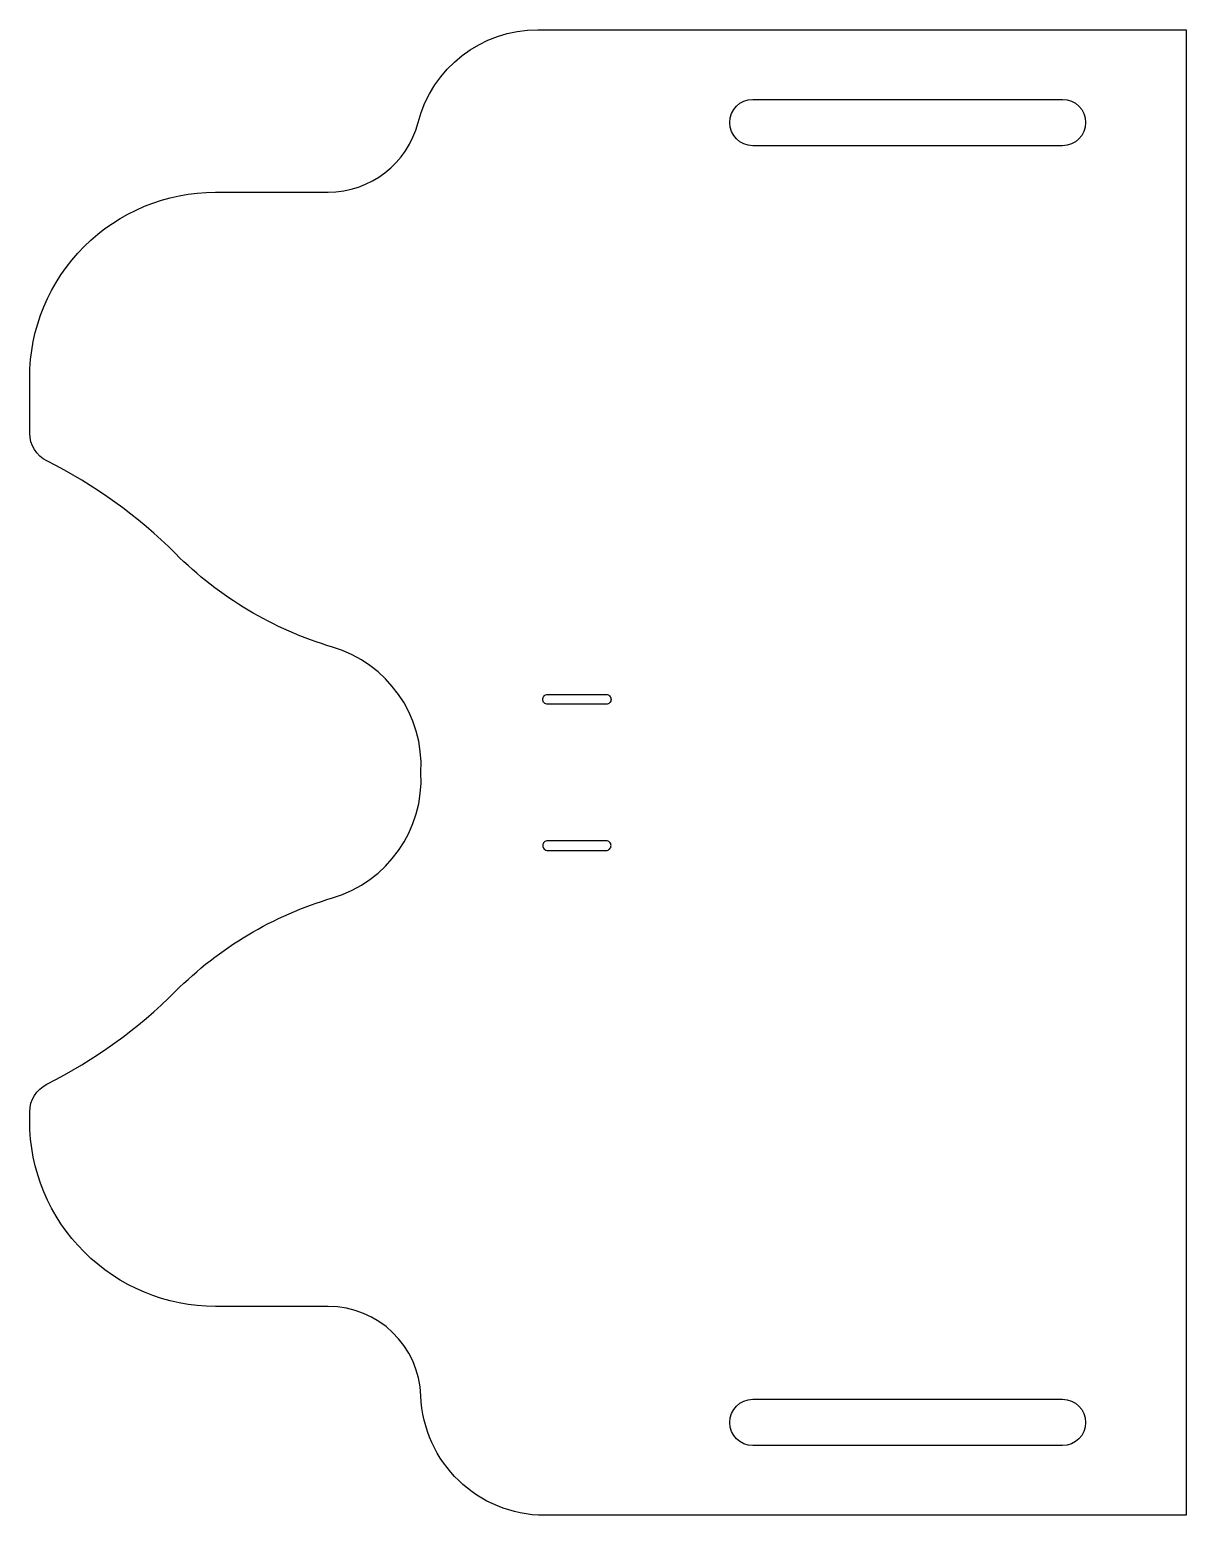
# Model space of a CAD drawing. Header units: inches. Extents: x -6.8 to 16.9, y -15.7 to 14.8.
import ezdxf

# ---------------------------------------------------------------- set-up
doc = ezdxf.new("R2010")
doc.units = ezdxf.units.IN
doc.header["$MEASUREMENT"] = 0

msp = doc.modelspace()

# ---------------------------------------------------------------- linework, layer by layer
for points in [[(3.737, -15.716, -0.403789), (1.199, -13.267, 0.403789), (-0.705, -11.43), (-3.016, -11.43, -0.414214), (-6.826, -7.62), (-6.826, -7.438, -0.284079), (-6.475, -6.87, 0.080611), (-3.835, -4.966, -0.124897), (-0.614, -3.049, 0.347198), (1.2, -0.476, 0.347198), (-0.614, 2.097, -0.124897), (-3.835, 4.014, 0.080611), (-6.475, 5.917, -0.284079), (-6.826, 6.485), (-6.826, 7.62, -0.414214), (-3.016, 11.43), (-0.705, 11.43, 0.341999), (1.14, 12.859, -0.341999), (3.599, 14.764), (16.9, 14.764), (16.9, -15.716)], [(14.36, 13.335, -1), (14.36, 12.383), (8.01, 12.383, -1), (8.01, 13.335)], [(14.36, -13.335, -1), (14.36, -14.287), (8.01, -14.287, -1), (8.01, -13.335)]]:
    msp.add_lwpolyline(points, format="xyb", close=True)
at = {"linetype": 'Continuous'}
for points in [[(3.8, 1.124), (5, 1.124, -0.414214), (5.1, 1.024, -0.414214), (5, 0.924), (3.8, 0.924, -0.414214), (3.7, 1.024), (3.7, 1.024, -0.414214)], [(3.8, -2.076), (5, -2.076, 0.414214), (5.1, -1.976, 0.414214), (5, -1.876), (3.8, -1.876, 0.414214), (3.7, -1.976), (3.7, -1.976, 0.414214)]]:
    msp.add_lwpolyline(points, format="xyb", close=True, dxfattribs=at)

doc.saveas('drawing.dxf')
